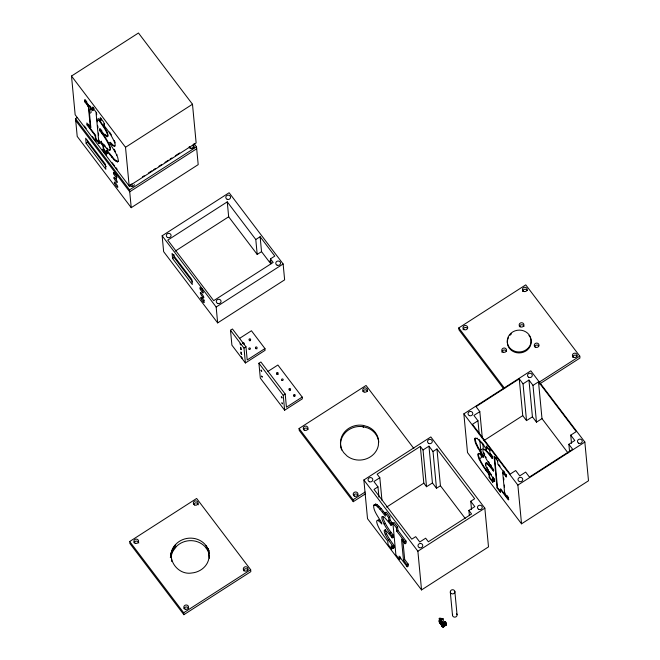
<?xml version="1.0" encoding="UTF-8"?>
<svg xmlns="http://www.w3.org/2000/svg" width="660" height="660" viewBox="0 0 660 660"><rect width="100%" height="100%" fill="white"/><g stroke="black" fill="none" stroke-linecap="round" stroke-linejoin="round"><path stroke-width="0.99" d="M208.75 551.116L207.982 549.343L206.159 547.998A19.115 17.465 -5.4 0 0 175.89 546.983L173.242 549.326L170.692 557.683M209.047 551.034L207.892 548.378C209.517 553.113 209.731 558.327 207.397 562.881A19.115 17.465 -5.4 0 1 191.639 573.012C176.492 575.553 164.158 555.918 175.651 544.467A19.115 17.465 -5.4 0 1 205.92 545.482L207.397 547.652M209.344 558.302L207.982 549.343M441.457 623.436C442.596 628.221 448.866 619.979 443.52 621.984C441.383 621.934 439.981 626.711 443.396 626.975C443.908 625.424 446.803 626.002 445.846 623.873M118.107 161.502L118.552 161.213L117.769 161.601L114.543 159.514L106.928 150.274L106.483 150.562L114.089 159.802L117.315 161.89L118.107 161.502C119.32 155.669 110.038 145.588 110.055 142.742A13.381 2.681 57.3 0 0 115.03 144.111A13.381 2.681 57.3 0 0 107.093 129.508L104.115 125.59L103.81 122.298L100.295 117.67L100.609 120.962L101.054 120.673L100.823 118.206M385.968 514.635L381.166 508.505L377.091 504.669L375.721 504.091L373.75 505.238C372.57 511.137 381.769 521.045 381.802 523.99A13.381 2.681 57.3 0 0 376.827 522.629A13.381 2.681 57.3 0 0 384.772 537.232L387.742 541.15L388.055 544.434L391.561 549.07L392.741 548.312L392.584 546.661M479.069 453.305A13.381 2.681 57.3 0 0 486.387 470.068L489.365 473.987L489.67 477.279L493.185 481.907L492.739 482.196L489.225 477.568L488.911 474.276L485.941 470.357A13.381 2.681 57.3 0 1 477.997 455.755A13.381 2.681 57.3 0 1 482.98 457.124C482.996 454.278 473.715 444.196 474.928 438.364L475.373 438.075C474.16 443.908 483.442 453.989 483.425 456.835A13.381 2.681 57.3 0 0 480.166 453.766M242.756 343.546L242.575 343.076M170.602 555.637L170.907 553.732M170.536 557.552L171.154 553.748L173.242 549.326M363.619 425.452L363.248 427.3L363.19 426.715L367.933 428.06A19.115 17.465 -5.4 0 1 378.741 442.307M170.511 556.57L171.386 552.692M171.435 551.892L173.151 548.361A20.072 18.34 -5.4 0 1 174.982 545.985M171.064 552.783L175.651 544.467M175.89 546.983L171.154 553.748L171.765 561.553M442.414 623.065C441.383 623.584 442.431 625.102 443.314 624.401C444.832 622.603 440.855 622.157 442.604 625.004M71.503 76.049L138.468 33L192.489 104.239L196.144 142.948L129.179 185.996L75.157 114.757L71.503 76.049L125.515 147.287L129.179 185.996M85.305 101.59L88.811 106.219L90.808 127.322L90.362 127.611L88.366 106.507L84.859 101.879L85.124 99.66L86.856 101.945M88.366 106.507L88.811 106.219M194.023 143.542L196.507 146.817L198.198 164.629L131.225 207.677L77.212 136.43L75.529 118.627L77.245 117.521M90.123 109.246L91.839 108.141M84.859 101.879L84.67 99.949L92.779 110.632L93.225 110.344L92.912 107.052L94.083 108.595M89.43 113.602L91.121 112.513L90.544 106.384M87.029 124.913L87.483 124.624L95.584 135.308L95.898 138.6L99.404 143.228L98.959 143.517L95.444 138.889L95.139 135.597L87.029 124.913L86.848 122.974L90.362 127.611M106.606 136.653A10.865 2.178 57.3 0 0 106.879 133.015L106.565 132.322A9.702 1.947 57.3 0 0 103.315 126.629L103.059 126.25A32.513 6.509 57.3 0 0 98.86 120.351L99.305 120.062A32.513 6.509 57.3 0 1 103.504 125.961L103.76 126.34A9.702 1.947 57.3 0 1 107.019 132.033L107.324 132.726A10.865 2.178 57.3 0 1 107.06 136.364L106.606 136.653A23.026 4.612 57.3 0 1 99.668 128.865L99.85 130.804L102.011 133.65A13.621 2.731 57.3 0 1 107.72 142.667L108.38 143.929A13.621 2.731 57.3 0 1 107.464 149.341A26.02 5.214 57.3 0 1 100.856 141.446L101.038 143.385L102.968 145.926L103.282 149.218L106.788 153.846L107.242 153.557L106.928 150.274M104.115 125.59L104.412 123.659M103.315 126.629L103.76 126.34M99.85 130.804L100.114 128.576M95.139 135.597L95.584 135.308M86.13 143.286L85.66 138.254L105.369 164.257L105.847 169.29L86.13 143.286L87.706 142.271L87.516 140.258M102.011 133.65L102.457 133.361A13.621 2.731 57.3 0 1 108.166 142.379L108.826 143.641A13.621 2.731 57.3 0 1 109.428 149.985M95.444 138.889L95.898 138.6M106.565 132.322L107.019 132.033M101.038 143.385L101.302 141.157M107.72 142.667L108.166 142.379M102.968 145.926L103.414 145.637L101.483 143.096M109.989 142.659L110.5 142.461A13.381 2.681 57.3 0 0 114.856 145.992M110.236 143.822C111.35 143.88 109.288 141.661 110.434 142.37M110.641 144.383L111.086 144.094M103.282 149.218L103.727 148.929L103.414 145.637M107.464 149.341L107.91 149.053M109.453 154.481L109.898 154.192M115.038 151.726L115.492 151.437M125.515 147.287L192.489 104.239M111.878 157.476L112.324 157.187M116.68 155.117L117.125 154.828M114.089 159.802L114.543 159.514M115.945 161.312L116.399 161.023M117.315 161.89L117.769 161.601M142.469 176.847L144.202 175.733M148.525 172.961L151.981 170.734M153.706 169.628L155.438 168.514M158.895 166.287L161.486 164.62M164.95 162.401L168.407 160.182M170.131 159.068L171.864 157.954M175.321 155.735L179.644 152.955M131.225 207.677L129.542 189.865L196.507 146.817M196.696 148.756L129.723 191.804L75.71 120.565M162.145 235.785L229.111 192.737L283.132 263.983L284.633 279.848L217.66 322.897L163.647 251.658L162.145 235.785L216.158 307.024L217.66 322.897M255.791 239.522L227.254 201.877L167.772 240.116L213.683 300.671L273.166 262.433L270.468 258.877L274.799 256.088L260.131 236.734L255.791 239.522L257.202 254.422L261.533 251.641L260.131 236.734M175.213 251.138L228.665 216.785L227.254 201.877M172.565 258.514L172.095 253.481L191.804 279.477L192.283 284.51L172.565 258.514L174.141 257.499L173.861 254.479M216.158 307.024L283.132 263.983M264.94 348.562L265.105 350.311L245.404 362.967L231.899 345.155L230.488 330.256L232.46 328.993L245.965 346.797L247.211 359.964L264.94 348.562L251.435 330.759L239.613 338.349M245.404 362.967L243.994 348.067L245.965 346.797M302.197 397.081L302.363 398.822L284.633 410.215L260.329 378.155L258.918 363.256L260.89 361.985L285.194 394.045L286.44 407.203L302.197 397.081L277.885 365.021L267.935 371.415M284.633 410.215L283.222 395.315L285.194 394.045M365.285 493.952L353.265 501.683L299.252 430.435L299.071 428.505L366.036 385.457L413.845 448.511M503.671 388.806L458.964 329.843L458.782 327.913L525.748 284.864L579.769 356.103L579.95 358.042L539.599 383.98M129.673 541.514L196.639 498.465L250.66 569.704L250.841 571.642L183.876 614.691L129.855 543.444L129.673 541.514L183.686 612.752L183.876 614.691M463.856 413.87L530.821 370.821L584.842 442.068L588.497 480.777L521.532 523.817L467.511 452.579L463.856 413.87L517.869 485.108L521.532 523.817M523.042 383.848L528.949 380.053L532.422 416.823L526.515 420.618L523.042 383.848L519.255 378.856L476.033 406.642L479.82 411.634L482.328 438.19M363.866 479.985L430.832 436.936L484.844 508.175L488.507 546.884L421.542 589.933L367.521 518.694L363.866 479.985L417.879 551.224L421.542 589.933M423.043 449.963L428.959 446.16L432.432 482.938L426.525 486.733L423.043 449.963L420.346 446.399L377.124 474.185L379.822 477.741L381.95 500.214M479.82 411.634L473.905 415.429L477.955 420.775L479.209 434.049M379.822 477.741L373.915 481.544L377.965 486.882L378.931 497.104M353.265 501.683L353.084 499.744L365.104 492.022M477.955 420.775L472.444 424.314L510.18 474.086L515.699 470.539L519.75 475.885L525.657 472.09L529.435 477.073L572.657 449.287L568.879 444.304L574.786 440.509L570.735 435.163L576.254 431.615L538.51 381.843L532.999 385.39L536.473 422.169L541.992 418.621L538.51 381.843M538.552 382.594L579.769 356.103M377.965 486.882L374.03 489.415L411.766 539.187L415.701 536.654L419.752 542L425.667 538.197L428.365 541.761L471.587 513.975L468.889 510.419L474.796 506.616L470.745 501.278L474.68 498.745L436.945 448.973L433.01 451.506L436.483 488.276L440.426 485.743L436.945 448.973M183.686 612.752L250.66 569.704M474.771 439.692L475.216 439.403M474.928 438.364L477.535 438.265M373.75 505.238L375.721 504.091M374.542 504.851L375.911 505.428L377.091 504.669M475.258 441.87L475.703 441.581M477.089 438.553L478.945 440.063L479.391 439.774M375.911 505.428L377.767 506.938L378.947 506.179M476.355 444.749L476.809 444.46M478.945 440.063L481.156 442.39L481.602 442.101M483.829 440.641L522.736 415.635L519.255 378.856M377.767 506.938L379.987 509.264L381.166 508.505M477.988 448.14L478.442 447.851M386.653 507.07L423.819 483.169L420.346 446.399M481.156 442.39L483.582 445.385L484.028 445.104M379.987 509.264L382.412 512.259L383.592 511.5M479.919 450.574L483.293 448.404L482.906 444.32M480.051 451.795L480.496 451.506M382.412 512.259L385.382 516.178L385.069 512.886L386.248 512.127L389.763 516.764L390.076 520.047L392.007 522.596L392.188 524.535L391 525.294A26.02 5.214 57.3 0 0 384.392 517.399A13.621 2.731 57.3 0 0 383.485 522.803L384.136 524.073A13.621 2.731 57.3 0 0 389.854 533.09L392.007 535.937L392.197 537.875L393.376 537.116L393.195 535.178L391.034 532.331A13.621 2.731 57.3 0 1 385.325 523.314L384.664 522.043A13.621 2.731 57.3 0 1 382.965 517.028M483.582 445.385L486.552 449.303L487.006 449.014L486.766 446.548M485.57 450.524L486.016 450.236A26.02 5.214 57.3 0 1 492.624 458.131L492.178 458.419A26.02 5.214 57.3 0 0 485.57 450.524A13.621 2.731 57.3 0 0 484.654 455.936L485.314 457.198A13.621 2.731 57.3 0 0 491.023 466.216L493.185 469.062L493.366 471.001L493.812 470.712A23.026 4.612 57.3 0 0 486.874 462.924L486.42 463.213A10.865 2.178 57.3 0 0 486.156 466.851L486.461 467.544A9.702 1.947 57.3 0 0 489.72 473.236L489.976 473.616A32.513 6.509 57.3 0 0 494.175 479.515L494.356 481.454L494.802 481.165L492.871 478.615L492.426 478.904L492.739 482.196M492.178 458.419L491.997 456.481L490.066 453.94L489.753 450.648L490.198 450.359L489.035 448.816M482.394 455.483L482.839 455.194M482.798 456.043L483.252 455.755M479.069 459.063L481.437 457.545L479.795 440.179M391 525.294L390.819 523.355L388.888 520.814L388.583 517.522L389.763 516.764M483.046 457.207L483.499 456.918M490.066 453.94L490.512 453.651M485.314 457.198L485.76 456.91A13.621 2.731 57.3 0 0 486.156 457.66M388.888 520.814L390.076 520.047M384.136 524.073L385.325 523.314M390.819 523.355L392.007 522.596M400.422 556.99L400.579 558.64L399.391 559.399L395.885 554.771L392.898 523.223L394.086 522.456L397.592 527.092L397.906 530.384L406.007 541.068L406.189 542.998L405.009 543.766L401.495 539.129L403.491 560.224L407.005 564.861L407.187 566.791L408.367 566.033L408.185 564.102L404.671 559.465L402.773 539.377M486.461 467.544L486.915 467.255M508.81 499.636L500.709 488.944L500.255 489.233L508.357 499.917L508.175 497.986L504.669 493.358L502.672 472.255L503.118 471.966L506.632 476.603L506.179 476.891L505.997 474.952L497.896 464.269L497.582 460.977L498.036 460.688M491.023 466.216L491.469 465.927M386.471 533.659A9.702 1.947 57.3 0 0 389.73 539.344L389.986 539.731A32.513 6.509 57.3 0 0 394.177 545.63L394.366 547.561L393.178 548.32L392.997 546.389A32.513 6.509 57.3 0 1 388.806 540.49L388.542 540.111A9.702 1.947 57.3 0 1 385.291 534.418L386.471 533.659L386.166 532.966A10.865 2.178 57.3 0 1 385.465 529.567M405.009 543.766L404.827 541.827L396.726 531.143L396.412 527.851L397.592 527.092M485.941 470.357L486.387 470.068M389.854 533.09L391.034 532.331M396.726 531.143L397.906 530.384M392.007 535.937L393.195 535.178M489.72 473.236L490.165 472.948A9.702 1.947 57.3 0 1 489.852 472.469M488.911 474.276L489.365 473.987M388.542 540.111L389.73 539.344M489.225 477.568L489.67 477.279M494.175 479.515L494.62 479.226A32.513 6.509 57.3 0 1 494.092 478.516M392.997 546.389L394.177 545.63M505.997 474.952L506.451 474.664M404.827 541.827L406.007 541.068M500.255 489.233L500.569 492.525L497.054 487.897L497.508 487.608L494.62 457.075M504.669 493.358L505.114 493.069M517.869 485.108L584.842 442.068M403.491 560.224L404.671 559.465M417.879 551.224L484.844 508.175M508.175 497.986L508.629 497.698L506.872 495.38M407.005 564.861L408.185 564.102M439.939 620.037L439.411 620.375L439.23 618.445L439.758 618.098L443.157 618.791L443.338 620.73L441.284 622.05L441.103 620.119L443.157 618.791M439.082 620.763L439.593 623.139L439.082 620.763L440.368 619.938L439.23 618.445M439.411 621.2L440.698 620.375L441.004 620.779L441.441 624.17L440.723 624.632L440.129 622.157L440.847 621.695L441.589 622.454L441.185 622.71M441.004 620.779L441.103 620.119M440.723 624.632L440.542 622.693L441.26 622.24M170.288 557.535L171.113 557.255M444.84 621.868C443.825 621.588 443.668 623.593 444.683 623.32C446.581 622.586 443.751 620.59 445.021 623.799M209.41 553.187L206.159 547.998M482.212 442.852L483.425 444.353M528.949 380.053L532.999 385.39M541.992 418.621L567.971 452.892M532.422 416.823L536.473 422.169M458.782 327.913L504.727 388.509M522.736 415.635L526.515 420.618M495.693 457.603L496.864 459.145M489.753 450.648L486.238 446.02L486.552 449.303M497.582 460.977L494.076 456.349L497.054 487.897M490.999 454.286L491.964 455.557M498.927 464.739L500.082 466.265M503.555 470.852L504.71 472.379M502.672 472.255L506.179 476.891M492.426 478.904L494.356 481.454M497.508 487.608L500.428 491.469M428.959 446.16L433.01 451.506M270.988 262.408L269.816 260.865L269.998 262.796L261.533 251.641M440.426 485.743L465.168 518.38M432.432 482.938L436.483 488.276M228.665 216.785L257.202 254.422M423.819 483.169L426.525 486.733M89.752 105.765L90.907 107.291M100.609 120.962L98.678 118.412L98.86 120.351M100.295 130.515L102.457 133.361M385.069 512.886L388.583 517.522M392.898 523.223L396.412 527.851M88.465 124.228L90.808 127.322M103.727 148.929L107.242 153.557M84.365 126.019L86.221 128.469M92.408 136.628L96.121 141.52M102.308 149.68L106.639 155.389M112.208 162.731L114.683 165.998M115.921 167.632L117.158 169.265M75.529 118.627L129.542 189.865M258.918 363.256L283.222 395.315M230.488 330.256L243.994 348.067M87.706 142.271L106.194 166.65M174.141 257.499L192.629 281.878M393.178 548.32L391.248 545.779L391.561 549.07M407.187 566.791L399.085 556.108L399.391 559.399M299.071 428.505L353.084 499.744M440.129 622.157L440.542 622.693M114.254 149.243L115.079 150.711M205.92 545.482L208.997 551.158M385.291 534.418L384.978 533.726A10.865 2.178 57.3 0 1 385.25 530.087A23.026 4.612 57.3 0 1 392.197 537.875M441.771 626.142L441.647 622.99M570.735 435.163L571.51 443.33M568.879 444.304L569.555 451.457M503.118 471.966L503.308 473.979M503.687 477.997L503.877 480.01M504.356 485.026L504.545 487.039M492.442 456.192L492.624 458.131M470.745 501.278L471.52 509.446M468.889 510.419L469.367 515.526M454.847 591.451L457.042 614.674M450.318 592.193L452.512 615.417M445.912 622.396L446.094 625.004M445.813 622.174L445.995 625.193M445.673 623.428L445.855 625.358M445.483 623.568L445.673 625.507M445.211 623.7L445.393 625.639M444.889 623.758L445.071 625.696M444.584 621.357L444.749 623.799M444.543 623.741L444.724 625.672M444.213 623.626L444.411 625.936M444.163 624.319L444.345 626.257M443.998 624.599L444.18 626.53M443.512 622.941L443.899 626.769M443.47 624.962L443.652 626.901M443.231 622.875L443.421 624.805M443.215 625.036L443.396 626.975M442.959 622.875L443.14 624.805M442.951 625.061L443.132 627M442.678 622.933L442.868 624.871M442.67 625.036L442.852 626.975M442.406 624.962L442.588 626.893M442.159 624.838L442.34 626.777M441.944 624.673L442.126 626.604M441.408 620.515L441.589 622.454M441.523 623.205L441.936 626.389M440.698 620.375L440.88 622.314M270.468 258.877L270.938 263.843M106.483 150.562L106.788 153.846M96.517 112.703L96.715 114.733M97.094 118.808L97.383 121.861M97.771 125.928L97.96 127.966M98.447 133.056L98.637 135.094M99.115 140.176L99.313 142.213M98.959 143.517L95.972 111.969L92.466 107.341L92.779 110.632M87.524 103.273L87.813 106.334M193.553 504.578A2.392 2.186 -5.4 0 1 198.28 504.801M184.033 608.743A2.392 2.186 -5.4 0 1 188.628 608.347M134.062 542.842A2.392 2.186 -5.4 0 1 138.79 542.998M243.474 570.842A2.392 2.186 -5.4 0 1 247.962 569.794M377.998 520.014A13.381 2.681 57.3 0 1 379.731 520.163M391.611 523.768A26.02 5.214 57.3 0 1 392.188 524.535M392.749 536.299A23.026 4.612 57.3 0 1 393.376 537.116M255.948 348.81A0.833 0.767 -5.4 0 1 256.963 348.843M249.34 340.816A0.833 0.767 -5.4 0 1 250.519 340.717M242.591 343.489A0.833 0.767 -5.4 0 1 243.87 342.969A0.833 0.767 -5.4 0 1 243.886 344.239M294.055 396.371A0.833 0.767 -5.4 0 1 294.888 396.305M289.41 390.357A0.833 0.767 -5.4 0 1 290.433 390.39M276.853 374.484A0.833 0.767 -5.4 0 1 278.173 374.525M193.198 145.167A2.293 2.095 -5.4 0 1 192.877 148.129M192.365 148.426A2.293 2.095 -5.4 0 1 190.608 148.5M190.08 148.244A2.293 2.095 -5.4 0 1 189.329 147.419M131.876 186.318A2.293 2.095 -5.4 0 1 132.297 185.295M107.398 148.525A26.02 5.214 57.3 0 1 106.879 147.964M105.262 146.14A26.02 5.214 57.3 0 1 103.587 144.119M106.549 135.902A23.026 4.612 57.3 0 1 104.932 134.302M101.978 130.936A23.026 4.612 57.3 0 1 100.741 129.393M109.511 131.992A13.381 2.681 57.3 0 1 111.392 134.937M114.345 140.572A13.381 2.681 57.3 0 1 115.219 142.874M193.264 144.523A2.392 2.186 -5.4 0 1 192.662 147.956A2.392 2.186 -5.4 0 1 189.206 146.594M134.392 184.651A2.392 2.186 -5.4 0 1 129.797 185.047M129.847 186.425A2.392 2.186 -5.4 0 1 130.078 185.311M130.416 184.825A2.392 2.186 -5.4 0 1 132.049 184.041M192.968 146.107A2.392 2.186 -5.4 0 1 194.098 147.782M116.515 178.959A3.11 0.619 57.3 0 1 116.119 178.274M463.138 329.81A2.392 2.186 -5.4 0 1 467.486 328.342M519.329 326.783A2.392 2.186 -5.4 0 1 524.04 326.329M534.46 346.838A2.392 2.186 -5.4 0 1 538.774 345.931M522.621 291.547A2.392 2.186 -5.4 0 1 527.266 290.639M501.971 352.325A2.392 2.186 -5.4 0 1 506.608 351.359M530.426 337.936A11.946 10.915 -5.4 0 1 518.941 352.935A11.946 10.915 -5.4 0 1 508.373 337.714M510.007 335.263A11.946 10.915 -5.4 0 1 511.459 333.869M528.949 335.453A11.946 10.915 -5.4 0 1 530.013 337.07M572.583 357.241A2.392 2.186 -5.4 0 1 577.071 356.194M486.42 463.213A23.026 4.612 57.3 0 1 493.366 471.001M486.082 465.077A10.865 2.178 57.3 0 1 486.874 462.924M489.538 471.983A9.702 1.947 57.3 0 1 489.233 471.496M488.639 470.522A9.702 1.947 57.3 0 1 488.359 470.035M488.087 469.557A9.702 1.947 57.3 0 1 487.822 469.079M487.344 468.146A9.702 1.947 57.3 0 1 487.121 467.701M493.564 477.799A32.513 6.509 57.3 0 1 493.036 477.073M491.469 474.845A32.513 6.509 57.3 0 1 490.421 473.327M490.957 465.234A13.621 2.731 57.3 0 1 490.438 464.516M489.415 463.031A13.621 2.731 57.3 0 1 488.416 461.505M484.754 454.872A13.621 2.731 57.3 0 1 483.92 452.76M483.607 449.435A13.621 2.731 57.3 0 1 486.016 450.236M456.555 613.693A2.293 2.095 -5.4 0 1 455.144 617.116A2.293 2.095 -5.4 0 1 452.636 614.336M362.95 391.57A2.392 2.186 -5.4 0 1 367.554 391.231M353.43 495.734A2.392 2.186 -5.4 0 1 358.025 495.338M303.46 429.833A2.392 2.186 -5.4 0 1 308.063 429.437M341.674 450.054A19.115 17.465 -5.4 0 1 363.19 426.715M202.389 289.187A3.11 0.619 57.3 0 1 202.01 288.502M204.41 300.457A3.11 0.619 57.3 0 1 203.956 299.854M203.09 298.493A3.11 0.619 57.3 0 1 202.752 297.833M378.609 440.954L378.345 445.516A19.115 17.465 -5.4 0 1 347.135 456.068L343.802 452.727A19.115 17.465 -5.4 0 1 343.546 433.315A19.115 17.465 -5.4 0 1 363.066 425.362L367.801 426.707A19.115 17.465 -5.4 0 1 378.609 440.954M241.362 356.994L242.03 357.976L241.362 356.994M240.446 347.317L241.114 348.298L240.529 347.317M240.578 348.67L241.238 349.651L240.603 348.653M240.908 352.151L241.568 353.133L240.933 352.135M241.032 353.504L241.7 354.494L241.032 353.504M261.063 370.177L261.723 371.159L261.063 370.177M261.624 376.175L262.292 377.157L261.657 376.159M281.317 396.891L281.977 397.873L281.317 396.891M240.116 343.827L240.785 344.817L240.116 343.827M281.894 402.88L282.538 403.887L281.993 402.922M442.233 618.742L440.773 619.682L439.906 618.535L442.233 618.742M135.201 543.254A2.392 2.186 -5.4 0 0 138.608 541.068A2.392 2.186 -5.4 0 0 134.879 539.492A2.392 2.186 -5.4 0 0 135.201 543.254M185.163 609.155A2.392 2.186 -5.4 0 0 188.578 606.961A2.392 2.186 -5.4 0 0 184.841 605.385A2.392 2.186 -5.4 0 0 185.163 609.155M244.423 570.817A2.392 2.186 -5.4 0 0 248.061 568.961A2.392 2.186 -5.4 0 0 244.538 567.031A2.392 2.186 -5.4 0 0 244.423 570.817M194.65 505.007A2.392 2.186 -5.4 0 0 198.091 502.862A2.392 2.186 -5.4 0 0 194.386 501.237A2.392 2.186 -5.4 0 0 194.65 505.007M369.385 481.726A2.392 2.186 -5.4 0 0 372.801 479.539A2.392 2.186 -5.4 0 0 369.072 477.964A2.392 2.186 -5.4 0 0 369.385 481.726M478.599 509.272A2.392 2.186 -5.4 0 0 482.254 507.449A2.392 2.186 -5.4 0 0 478.747 505.494A2.392 2.186 -5.4 0 0 478.599 509.272M428.563 443.338A2.392 2.186 -5.4 0 0 432.284 441.631A2.392 2.186 -5.4 0 0 428.86 439.56A2.392 2.186 -5.4 0 0 428.563 443.338M419.356 547.627A2.392 2.186 -5.4 0 0 422.763 545.432A2.392 2.186 -5.4 0 0 419.034 543.856A2.392 2.186 -5.4 0 0 419.356 547.627M249.455 340.263A0.833 0.767 -5.4 0 0 250.643 339.496A0.833 0.767 -5.4 0 0 249.34 338.943A0.833 0.767 -5.4 0 0 249.455 340.263M255.89 348.389A0.833 0.767 -5.4 0 0 257.087 347.622A0.833 0.767 -5.4 0 0 255.783 347.069A0.833 0.767 -5.4 0 0 255.89 348.389M249.224 349.363A0.833 0.767 -5.4 0 0 250.412 348.596A0.833 0.767 -5.4 0 0 249.109 348.043A0.833 0.767 -5.4 0 0 249.224 349.363M293.997 395.95A0.833 0.767 -5.4 0 0 295.193 395.183A0.833 0.767 -5.4 0 0 293.89 394.63A0.833 0.767 -5.4 0 0 293.997 395.95M289.361 389.928A0.833 0.767 -5.4 0 0 290.557 389.161A0.833 0.767 -5.4 0 0 289.253 388.608A0.833 0.767 -5.4 0 0 289.361 389.928M282.01 380.407A0.833 0.767 -5.4 0 0 283.206 379.64A0.833 0.767 -5.4 0 0 281.902 379.087A0.833 0.767 -5.4 0 0 282.01 380.407M276.961 373.923A0.833 0.767 -5.4 0 0 278.157 373.156A0.833 0.767 -5.4 0 0 276.853 372.603A0.833 0.767 -5.4 0 0 276.961 373.923M114.625 183.381A3.11 0.619 57.3 0 0 117.662 187.366A3.11 0.619 57.3 0 0 115.937 183.439A3.11 0.619 57.3 0 0 114.625 183.381M113.842 173.976A3.11 0.619 57.3 0 0 116.828 177.672A3.11 0.619 57.3 0 0 114.815 173.506A3.11 0.619 57.3 0 0 113.842 173.976M114.081 178.324A3.11 0.619 57.3 0 0 117.125 182.506A3.11 0.619 57.3 0 0 115.648 178.835A3.11 0.619 57.3 0 0 114.081 178.324M464.31 329.653A2.392 2.186 -5.4 0 0 467.717 327.467A2.392 2.186 -5.4 0 0 463.988 325.891A2.392 2.186 -5.4 0 0 464.31 329.653M520.245 326.766A2.392 2.186 -5.4 0 0 523.916 324.959A2.392 2.186 -5.4 0 0 520.427 322.987A2.392 2.186 -5.4 0 0 520.245 326.766M535.59 347.251A2.392 2.186 -5.4 0 0 539.005 345.056A2.392 2.186 -5.4 0 0 535.277 343.48A2.392 2.186 -5.4 0 0 535.59 347.251M573.532 357.209A2.392 2.186 -5.4 0 0 577.17 355.361A2.392 2.186 -5.4 0 0 573.647 353.43A2.392 2.186 -5.4 0 0 573.532 357.209M523.76 291.406A2.392 2.186 -5.4 0 0 527.2 289.262A2.392 2.186 -5.4 0 0 523.495 287.636A2.392 2.186 -5.4 0 0 523.76 291.406M503.143 352.168A2.392 2.186 -5.4 0 0 506.55 349.981A2.392 2.186 -5.4 0 0 502.821 348.406A2.392 2.186 -5.4 0 0 503.143 352.168M511.648 349.635A11.946 10.915 -5.4 0 0 530.97 342.581A11.946 10.915 -5.4 0 0 514.924 330.899A11.946 10.915 -5.4 0 0 511.648 349.635M469.384 415.618A2.392 2.186 -5.4 0 0 472.791 413.424A2.392 2.186 -5.4 0 0 469.062 411.848A2.392 2.186 -5.4 0 0 469.384 415.618M578.589 443.165A2.392 2.186 -5.4 0 0 582.244 441.334A2.392 2.186 -5.4 0 0 578.746 439.379A2.392 2.186 -5.4 0 0 578.589 443.165M528.553 377.223A2.392 2.186 -5.4 0 0 532.273 375.515A2.392 2.186 -5.4 0 0 528.858 373.445A2.392 2.186 -5.4 0 0 528.553 377.223M519.346 481.511A2.392 2.186 -5.4 0 0 522.761 479.325A2.392 2.186 -5.4 0 0 519.024 477.749A2.392 2.186 -5.4 0 0 519.346 481.511M451.242 593.546A2.293 2.095 -5.4 0 0 454.864 591.995A2.293 2.095 -5.4 0 0 451.638 589.924A2.293 2.095 -5.4 0 0 451.242 593.546M354.56 496.147A2.392 2.186 -5.4 0 0 357.967 493.952A2.392 2.186 -5.4 0 0 354.238 492.377A2.392 2.186 -5.4 0 0 354.56 496.147M304.598 430.246A2.392 2.186 -5.4 0 0 308.005 428.06A2.392 2.186 -5.4 0 0 304.276 426.484A2.392 2.186 -5.4 0 0 304.598 430.246M364.048 391.999A2.392 2.186 -5.4 0 0 367.488 389.854A2.392 2.186 -5.4 0 0 363.784 388.228A2.392 2.186 -5.4 0 0 364.048 391.999M277.117 265.196A2.392 2.186 -5.4 0 0 280.533 263.002A2.392 2.186 -5.4 0 0 276.796 261.426A2.392 2.186 -5.4 0 0 277.117 265.196M227.155 199.295A2.392 2.186 -5.4 0 0 230.563 197.101A2.392 2.186 -5.4 0 0 226.834 195.525A2.392 2.186 -5.4 0 0 227.155 199.295M217.635 303.427A2.392 2.186 -5.4 0 0 221.05 301.232A2.392 2.186 -5.4 0 0 217.313 299.665A2.392 2.186 -5.4 0 0 217.635 303.427M201.061 298.6A3.11 0.619 57.3 0 0 204.097 302.585A3.11 0.619 57.3 0 0 202.373 298.666A3.11 0.619 57.3 0 0 201.061 298.6M167.673 237.534A2.392 2.186 -5.4 0 0 171.08 235.339A2.392 2.186 -5.4 0 0 167.351 233.764A2.392 2.186 -5.4 0 0 167.673 237.534M200.277 289.195A3.11 0.619 57.3 0 0 203.263 292.891A3.11 0.619 57.3 0 0 201.25 288.725A3.11 0.619 57.3 0 0 200.277 289.195M200.516 293.551A3.11 0.619 57.3 0 0 203.56 297.734A3.11 0.619 57.3 0 0 202.084 294.055A3.11 0.619 57.3 0 0 200.516 293.551"/></g></svg>
